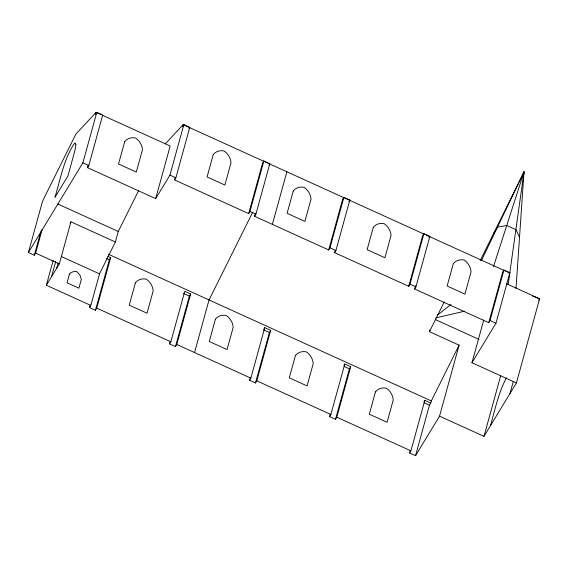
<?xml version="1.0" encoding="UTF-8"?>
<svg xmlns="http://www.w3.org/2000/svg" width="568" height="568" viewBox="0 0 568 568"><rect width="100%" height="100%" fill="white"/><g stroke="black" fill="none" stroke-linecap="round" stroke-linejoin="round"><path stroke-width="0.85" d="M516.021 288.331L524.001 171.912L480.166 260.698M523.384 177.173L524.001 171.912L481.536 260.343M508.14 284.724L524.001 171.912L522.084 176.875M523.384 174.482L524.001 171.912L493.528 266.506M42.117 229.536L35.628 253.101L34.328 255.238L28.4 252.547L42.309 202.052L44.183 197.813L75.92 134.048L96.07 112.365L100.905 114.558M34.328 255.238L40.818 231.673M107.693 256.289L110.653 257.631L96.745 308.126L95.452 310.263L89.524 307.565L90.816 305.435L46.363 285.235L53.172 260.499M96.07 112.365L95.495 114.466L96.794 112.329L102.716 115.02L88.814 165.515L87.515 167.652L155.682 198.615L169.953 175.114L183.854 124.626L189.783 127.317L175.874 177.812L174.582 179.949L248.677 213.603L249.97 211.466L263.879 160.978L269.807 163.669L255.898 214.164L254.599 216.301L328.694 249.956L329.994 247.826L343.903 197.33L349.831 200.021L335.922 250.516L334.623 252.654L408.719 286.308L410.011 284.178L423.92 233.682L429.848 236.373L415.939 286.868L414.647 289.005L488.736 322.667L490.035 320.529L503.944 270.034L509.872 272.732L495.963 323.22L471.965 362.739L516.418 382.938L483.993 436.345L439.533 416.152L459.093 345.145L429.451 331.684L429.905 330.036M51.553 276.687L55.721 261.543M28.4 252.547L82.885 162.817L96.794 112.329M56.743 268.146L58.128 263.098M46.363 285.235L59.335 263.871L70.922 221.797L115.382 241.989L99.514 273.875L90.816 305.435M87.515 167.652L88.21 165.125M89.524 307.565L90.22 305.044M95.452 310.263L109.354 259.768L110.653 257.631M115.382 241.989L118.279 231.474L138.656 190.536M155.682 198.615L170.166 146.019L102.517 115.29M424.587 234.343L183.137 124.662L182.562 126.763L183.854 124.626M174.582 179.949L175.278 177.422M169.541 343.917L170.84 341.787L184.749 291.292L190.678 293.983L176.769 344.478L175.469 346.615L169.541 343.917L170.237 341.396M175.469 346.615L189.378 296.12L190.678 293.983M194.547 352.558L209.038 299.961L252.71 212.219M248.677 213.603L262.579 163.115L263.879 160.978M254.599 216.301L255.295 213.774M272.384 224.374L286.868 171.784M263.907 329.071L264.766 327.644L270.695 330.342L256.793 380.83L255.494 382.967L249.565 380.276L250.261 377.748M249.565 380.276L250.864 378.139L264.766 327.644M255.494 382.967L269.402 332.472L270.695 330.342M328.694 249.956L342.603 199.467L343.903 197.33M334.623 252.654L335.319 250.126M343.924 365.423L344.79 363.996L350.719 366.694L336.81 417.182L335.51 419.319L329.589 416.628L330.285 414.1M329.589 416.628L330.881 414.491L344.79 363.996M335.51 419.319L349.419 368.824L350.719 366.694M408.719 286.308L422.627 235.819L423.92 233.682M414.647 289.005L415.57 285.64M439.533 416.152L415.535 455.671L409.606 452.98L410.302 450.452M409.606 452.98L410.905 450.843L424.814 400.348L430.743 403.046L429.443 405.183L415.535 455.671M430.743 403.046L431.318 400.937L459.093 345.145M471.965 362.739L483.744 319.969M488.736 322.667L502.644 272.171L503.944 270.034M483.993 436.345L500.614 375.995M490.475 425.666C495.026 409.542 498.512 392.893 506.329 377.919M509.936 393.617L513.209 381.746M516.418 382.938L539.6 298.789L506.578 283.787M70.148 223.352L70.922 221.797M429.451 331.684L444.233 301.991M188.917 128.744L189.783 127.317M268.941 165.096L269.807 163.669M348.965 201.448L349.831 200.021M428.982 237.8L429.848 236.373M493.457 233.782L497.454 227.193L506.748 225.468L515.893 229.621L519.521 237.218M423.948 401.775L424.814 400.348M509.006 274.152L509.872 272.732M538.684 300.287L539.6 298.789L532.287 295.942M165.359 143.796L183.137 124.662M437.204 315.29L450.971 304.469M435.635 317.938L464.61 311.2M426.199 235.074L505.932 271.298M507.543 272.029L509.155 272.761M169.953 175.114L175.874 177.812M249.97 211.466L255.898 214.164M329.994 247.826L335.922 250.516M410.011 284.178L415.939 286.868M490.035 320.529L495.963 323.22M435.493 319.628L478.98 339.387M82.885 162.817L88.814 165.515M57.872 204.033L118.279 231.474M108.523 254.301L431.318 400.937M106.393 258.426L109.354 259.768M183.45 293.429L189.378 296.12M263.474 329.781L269.402 332.472M344.236 366.474L349.419 368.824M424.253 402.826L429.443 405.183M61.408 256.566L99.514 273.875M35.628 253.101L59.335 263.871M96.745 308.126L170.84 341.787M176.769 344.478L250.864 378.139M256.793 380.83L330.881 414.491M336.81 417.182L410.905 450.843M75.871 144.762L74.983 150.321L67.926 175.966L54.954 197.323C60.407 179.19 63.843 159.161 74.486 143.207L75.594 143.221L75.871 144.762M69.459 274.032L67.045 282.793L78.895 288.182L81.309 279.413L79.967 275.019L76.794 271.603L74.529 271.362L70.986 272.512L69.459 274.032M124.676 141.688L118.534 163.989L136.313 172.069L142.462 149.767C142.114 145.06 139.501 140.772 135.681 138.045C131.662 137.066 127.182 138.28 124.676 141.688M135.39 282.836L129.248 305.137L147.034 313.216L153.175 290.915C152.827 286.208 150.215 281.92 146.395 279.193C142.376 278.214 137.896 279.428 135.39 282.836M213.227 154.659L207.079 176.96L224.864 185.04L231.006 162.739C230.658 158.025 228.052 153.736 224.232 151.017C220.214 150.037 215.733 151.251 213.227 154.659M215.414 319.188L209.272 341.489L227.051 349.568L233.192 327.267C232.844 322.56 230.239 318.272 226.419 315.552C222.4 314.565 217.92 315.78 215.414 319.188M293.244 191.011L287.103 213.312L304.888 221.392L311.03 199.091C310.682 194.384 308.069 190.095 304.249 187.369C300.238 186.389 295.75 187.603 293.244 191.011M295.431 355.54L289.289 377.841L307.075 385.92L313.216 363.619C312.869 358.912 310.263 354.624 306.443 351.904C302.424 350.917 297.944 352.132 295.431 355.54M373.268 227.363L367.127 249.664L384.905 257.744L391.047 235.443C390.706 230.736 388.093 226.447 384.273 223.721C380.255 222.741 375.775 223.955 373.268 227.363M375.455 391.892L369.314 414.193L387.092 422.272L393.241 399.971C392.893 395.264 390.28 390.976 386.46 388.256C382.441 387.269 377.961 388.484 375.455 391.892M453.285 263.715L447.144 286.016L464.929 294.096L471.071 271.795C470.723 267.088 468.117 262.799 464.297 260.073C460.279 259.093 455.799 260.307 453.285 263.715"/></g></svg>
